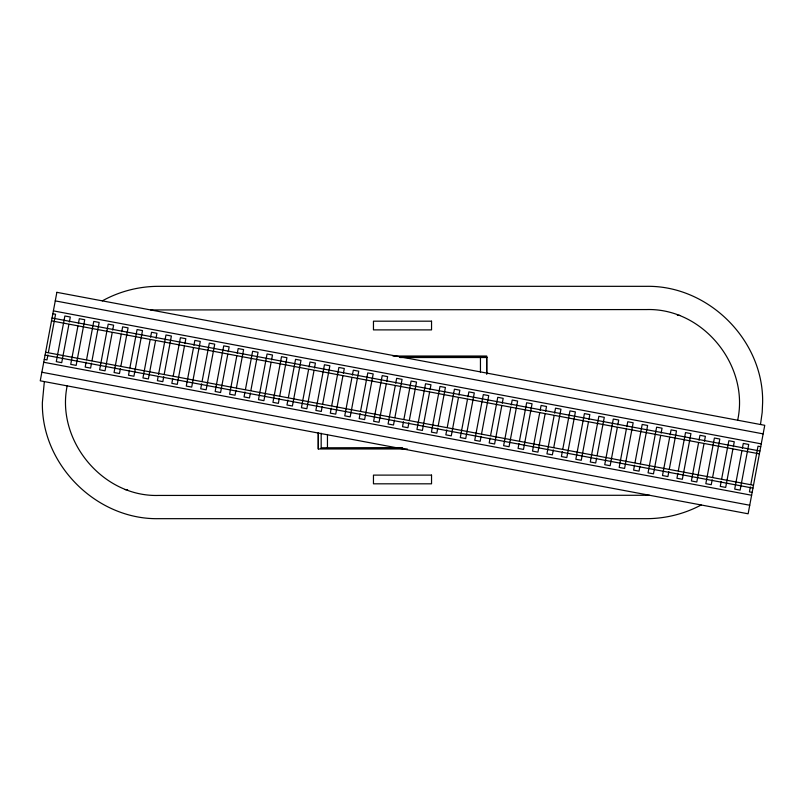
<?xml version="1.0" encoding="UTF-8"?>
<svg xmlns="http://www.w3.org/2000/svg" width="805" height="805" viewBox="0 0 805 805"><rect width="100%" height="100%" fill="white"/><g stroke="black" fill="none" stroke-linecap="round" stroke-linejoin="round"><path stroke-width="1.21" d="M407.26 448.969L318.277 448.969L318.307 433.02M67.167 385.867C55.887 440.224 102.426 497.148 158.545 495.437L649.565 495.276M44.345 381.58L42.373 402.5C41.246 464.616 96.419 519.788 158.545 518.672L646.455 518.672C665.453 518.662 684.411 513.932 701.165 504.977M737.662 420.22C749.586 365.611 703.047 307.802 646.465 309.563L150.726 309.955M760.484 424.507L762.184 412.432L762.627 402.5C763.754 340.384 708.571 285.212 646.455 286.328L158.545 286.328C138.963 286.339 119.442 291.38 102.326 300.859M47.908 354.975L46.982 359.916L44.275 359.402M48.37 352.51L55.565 314.242L52.848 313.729M68.898 324.415L61.713 362.683L56.29 361.656L64.873 315.993L70.297 317.009L69.361 321.95M77.924 326.106L70.729 364.373L76.153 365.39L84.736 319.726L79.313 318.7L78.387 323.64M86.105 362.149L85.179 367.09L90.603 368.106L91.529 363.166M86.568 359.684L93.752 321.416L99.176 322.433L91.991 360.7M112.227 332.556L105.042 370.813L99.619 369.797L108.202 324.133L113.616 325.15L112.69 330.09M121.253 334.246L114.058 372.514L119.482 373.53L120.408 368.589M121.716 331.781L122.642 326.84L128.065 327.866L120.871 366.124M129.434 370.29L128.508 375.231L133.922 376.247L142.505 330.573L137.081 329.557L129.897 367.825M150.132 339.68L142.948 377.937L148.372 378.954L155.556 340.696M150.595 337.204L151.531 332.274L156.945 333.29L156.019 338.231M158.082 376.951L157.388 380.654L162.811 381.671L163.737 376.73M158.545 374.486L165.971 334.981L171.395 336.007L164.2 374.265M172.763 378.43L171.837 383.371L177.251 384.388L184.446 346.12M173.226 375.965L180.411 337.698L185.834 338.714L184.909 343.654M193.462 347.82L186.277 386.078L191.701 387.094L200.274 341.431L194.85 340.414L193.925 345.345M201.642 383.854L200.717 388.795L206.14 389.811L214.724 344.138L209.3 343.121L202.105 381.389M227.775 354.26L220.58 392.528L215.156 391.502L223.74 345.838L229.163 346.854L228.238 351.795M236.791 355.961L229.606 394.219L235.03 395.235L235.956 390.304M237.254 353.486L238.179 348.555L243.603 349.571L236.418 387.829M244.972 391.995L244.046 396.935L249.47 397.952L250.395 393.011M245.434 389.529L252.629 351.262L258.053 352.278L250.858 390.546M271.104 362.401L263.909 400.669L258.486 399.642L267.069 353.979L272.493 354.995L271.567 359.936M279.285 398.445L278.359 403.375L272.935 402.359L281.509 356.685L286.932 357.712L279.748 395.969M287.908 400.065L286.972 404.996L292.396 406.022L300.979 360.348L295.556 359.332L288.371 397.59M308.607 369.445L301.422 407.712L306.846 408.729L314.031 370.471M309.07 366.979L309.995 362.039L315.419 363.065L314.493 367.996M322.211 406.505L321.286 411.446L315.862 410.429L324.445 364.756L329.869 365.772L322.674 404.04M331.237 408.205L330.302 413.136L335.725 414.152L342.92 375.895M331.7 405.73L338.885 367.472L344.309 368.489L343.383 373.429M351.936 377.585L344.751 415.853L350.175 416.869L358.748 371.206L353.325 370.179L352.399 375.12M360.117 413.629L359.191 418.57L364.615 419.586L373.198 373.912L367.774 372.896L360.58 411.164M386.249 384.035L379.054 422.293L373.631 421.277L382.214 375.613L387.638 376.629L386.712 381.57M395.265 385.726L388.08 423.994L393.504 425.01L394.43 420.069M395.728 383.261L396.654 378.32L402.077 379.336L394.893 417.604M403.446 421.77L402.52 426.7L407.944 427.727L408.87 422.786M403.909 419.294L411.103 381.037L416.527 382.053L409.332 420.321M429.578 392.176L422.384 430.434L416.96 429.417L425.543 383.754L430.967 384.77L430.041 389.701M437.759 428.21L436.833 433.15L431.41 432.134L439.983 386.46L445.407 387.477L438.222 425.744M446.775 429.91L445.849 434.841L451.273 435.867L458.458 397.6M447.238 427.435L454.433 389.177L459.856 390.194L458.92 395.134M467.484 399.29L460.289 437.558L465.713 438.574L474.296 392.91L468.872 391.894L467.947 396.825M481.088 436.35L480.162 441.291L474.739 440.275L483.312 394.601L488.736 395.617L481.551 433.885M490.104 438.051L489.178 442.981L494.602 444.008L501.787 405.74M490.567 435.575L497.762 397.318L503.185 398.334L502.25 403.275M510.813 407.431L503.618 445.698L509.042 446.715L517.625 401.051L512.201 400.025L511.276 404.965M518.994 443.475L518.068 448.415L523.492 449.432L532.065 403.758L526.641 402.742L519.456 441.009M539.692 412.864L532.508 451.122L537.931 452.148L545.116 413.881M540.155 410.389L541.091 405.458L546.514 406.475L545.579 411.415M554.142 415.571L546.947 453.839L552.371 454.855L553.297 449.925M554.605 413.106L555.531 408.165L560.954 409.192L553.76 447.449M562.323 451.615L561.397 456.556L566.821 457.572L575.394 411.898L569.97 410.882L562.786 449.15M588.445 422.021L581.26 460.289L575.837 459.263L584.42 413.599L589.844 414.615L588.908 419.556M596.626 458.065L595.7 462.996L590.276 461.979L598.86 416.306L604.283 417.332L597.089 455.59M617.334 427.445L610.15 465.713L604.726 464.696L613.299 419.023L618.723 420.039L617.797 424.98M626.35 429.146L619.166 467.403L624.589 468.43L633.163 422.756L627.749 421.74L626.813 426.67M634.531 465.179L633.605 470.12L639.029 471.136L639.955 466.206M634.994 462.714L642.189 424.446L647.612 425.473L640.418 463.73M660.663 435.586L653.469 473.853L648.055 472.837L656.628 427.163L662.052 428.18L661.126 433.12M669.68 437.286L662.495 475.544L667.919 476.56L668.844 471.629M670.142 434.811L671.078 429.88L676.492 430.896L669.307 469.154M677.86 473.32L676.935 478.261L682.358 479.277L690.942 433.613L685.518 432.587L678.323 470.855M698.569 442.71L691.384 480.977L696.798 481.994L703.993 443.726M699.032 440.244L699.958 435.304L705.381 436.32L704.456 441.261M712.173 479.77L711.248 484.701L705.824 483.684L714.397 438.021L719.821 439.037L712.636 477.295M721.189 481.46L720.264 486.401L725.687 487.417L732.882 449.15M721.652 478.995L728.847 440.727L734.271 441.744L733.345 446.684M741.898 450.85L734.703 489.108L740.127 490.134L748.71 444.461L743.287 443.444L742.361 448.385M750.361 486.945L749.435 491.875L752.152 492.388M750.824 484.469L758.018 446.212L760.725 446.725M677.367 315.369L679.863 315.369M392.951 356.031L486.723 356.031L486.733 374.365M486.723 357.108L400.186 357.108L486.723 357.148L486.723 373.329M400.186 357.289L486.723 357.289M400.186 357.521L486.723 357.521M321.175 433.211L321.175 448.204L402.701 448.013M321.175 448.204L402.701 448.204M125.137 489.631L127.633 489.631M55.263 300.889L763.14 433.875M53.392 310.881L761.268 443.867M52.043 318.015L759.92 451.001M51.51 320.873L759.387 453.859M45.613 352.268L753.49 485.254M45.08 355.116L752.957 488.112M43.732 362.26L751.608 495.246M41.86 372.242L749.737 505.238M480.444 357.108L480.444 372.081M327.454 434.469L327.454 448.204M318.277 432.859L318.277 448.969M56.873 292.326L40.25 380.815L748.127 513.791L764.75 425.312L56.873 292.326M431.54 321.185L373.46 321.185L373.46 329.889L431.54 329.889L431.54 321.185M431.54 475.111L373.46 475.111L373.46 483.815L431.54 483.815L431.54 475.111"/></g></svg>
